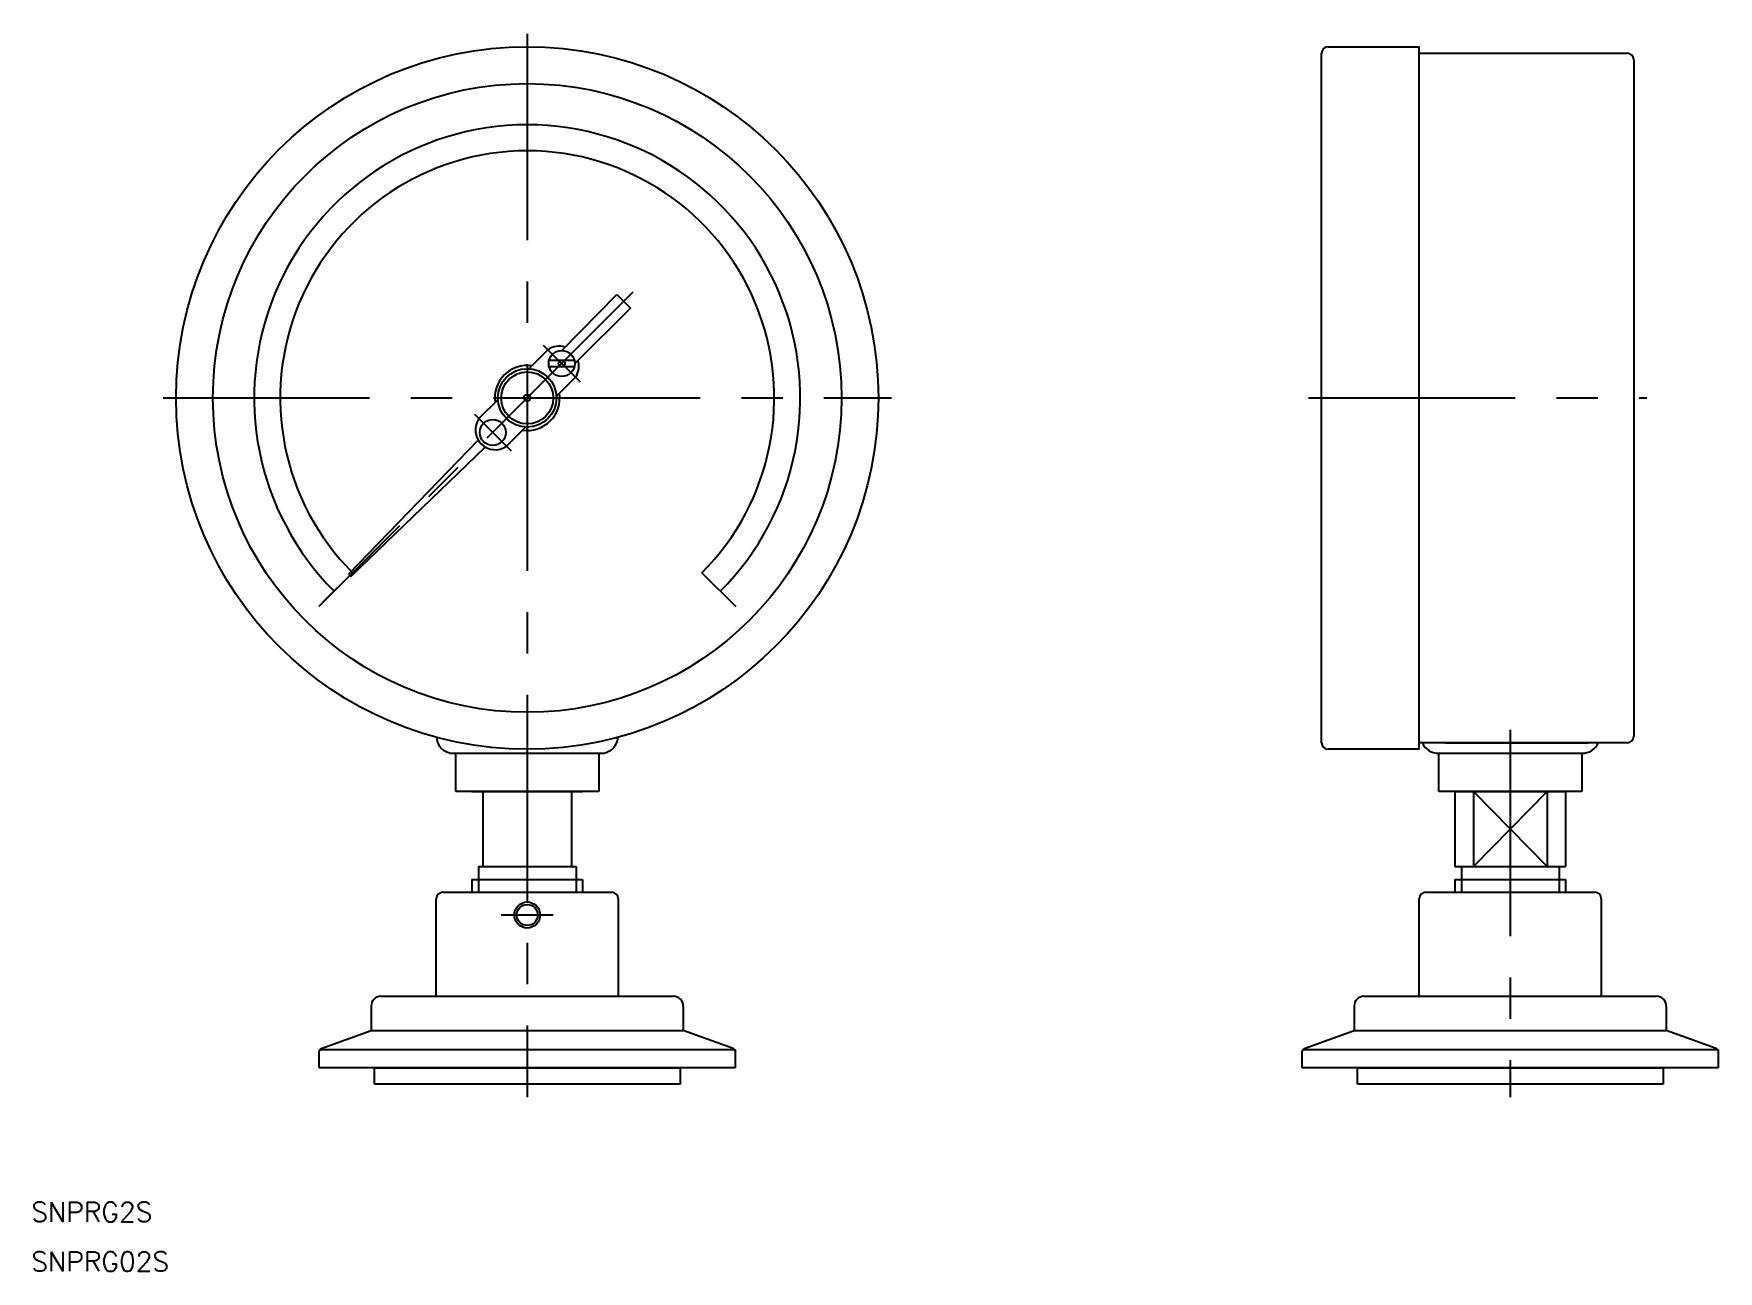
# Model space of a CAD drawing. Extents: x -76 to 183, y -134 to 56.
import ezdxf

# ---------------------------------------------------------------- set-up
doc = ezdxf.new("R2010")
doc.units = 0
doc.linetypes.add('CENTER', pattern=[50.8, 31.75, -6.35, 6.35, -6.35])
doc.layers.get('0').update_dxf_attribs({"linetype": 'CONTINUOUS'})
doc.layers.add('CENTER', color=1, linetype='CENTER')
doc.styles.get("Standard").update_dxf_attribs({"font": 'txt.shx', "height": 3, "bigfont": 'bigfont.shx'})

msp = doc.modelspace()

# ---------------------------------------------------------------- linework, layer by layer
at = {"color": 7, "linetype": 'CONTINUOUS'}
for p, q in [((122.13, -52.98), (122.13, 52.98)), ((123.13, 53.98), (137.13, 53.98)), ((137.13, -53.98), (137.13, 53.98)), ((137.13, 52.98), (169.11, 52.98)), ((170.11, 51.98), (170.11, -51.98)), ((5.32, 7.3), (13.78, 15.9)), ((13.78, 15.9), (15.9, 13.78)), ((15.9, 13.78), (7.3, 5.32)), ((0.25, 4.49), (3.18, 7.42)), ((3.37, 5.8), (7.24, 5.8)), ((7.24, 4.8), (3.37, 4.8)), ((4.49, 0.25), (7.42, 3.18)), ((-4.49, -0.25), (-7.42, -3.18)), ((-0.25, -4.49), (-3.18, -7.42)), ((-7.6, -6.54), (-27.46, -27.06)), ((-27.1, -27.42), (-6.54, -7.6)), ((-23.71, -23.71), (-27.95, -27.95)), ((-26.86, -26.86), (-32.05, -32.05)), ((-26.86, -26.86), (-31.45, -31.45)), ((-26.86, -26.86), (-31.45, -31.45)), ((-27.46, -27.06), (-27.1, -27.42)), ((26.86, -26.86), (32.05, -32.05)), ((137.13, -53.98), (123.13, -53.98)), ((169.11, -52.98), (137.13, -52.98)), ((141.13, -52.98), (163.12, -52.98)), ((-11.01, -54.59), (11.01, -54.59)), ((-11, -60.48), (-11, -54.59)), ((11, -54.59), (11, -60.48)), ((140.11, -54.59), (162.13, -54.59)), ((140.13, -60.48), (140.13, -54.59)), ((162.12, -54.59), (162.12, -60.48)), ((11, -60.48), (-11, -60.48)), ((-8.5, -60.48), (8.49, -60.48)), ((-6.83, -60.48), (-6.83, -72.03)), ((6.83, -60.48), (6.83, -72.03)), ((162.12, -60.48), (140.13, -60.48)), ((142.62, -60.48), (159.62, -60.48)), ((142.62, -60.48), (142.62, -72.03)), ((145.47, -60.48), (145.47, -72.03)), ((156.78, -60.48), (156.78, -72.03)), ((159.62, -60.48), (159.62, -72.03)), ((-7.5, -72.03), (7.5, -72.03)), ((-7.5, -72.03), (-7.5, -75.97)), ((7.5, -72.03), (7.5, -75.97)), ((142.62, -72.03), (159.62, -72.03)), ((143.63, -72.03), (143.63, -75.97)), ((158.62, -72.03), (158.62, -75.97)), ((-8.5, -74.03), (8.49, -74.03)), ((-8.5, -74.03), (-8.5, -76.02)), ((8.49, -74.03), (8.49, -75.97)), ((142.62, -74.03), (159.62, -74.03)), ((142.62, -74.03), (142.62, -76.02)), ((159.62, -74.03), (159.62, -75.97)), ((-13.99, -91.96), (-13.99, -76.97)), ((-12.99, -75.97), (12.99, -75.97)), ((13.99, -76.97), (13.99, -91.96)), ((137.13, -87.96), (137.13, -76.97)), ((138.13, -75.97), (164.12, -75.97)), ((165.12, -76.97), (165.12, -87.96)), ((137.13, -91.96), (137.13, -87.96)), ((165.12, -87.96), (165.12, -91.96)), ((-22.49, -91.96), (22.49, -91.96)), ((128.63, -91.96), (173.61, -91.96)), ((-23.99, -93.46), (-23.99, -97.2)), ((23.99, -93.46), (23.99, -97.2)), ((127.13, -93.46), (127.13, -97.2)), ((175.11, -93.46), (175.11, -97.2)), ((-31.66, -99.99), (-23.99, -97.2)), ((-23.99, -97.2), (23.99, -97.2)), ((31.66, -99.99), (23.99, -97.2)), ((119.46, -99.99), (127.13, -97.2)), ((127.13, -97.2), (175.11, -97.2)), ((182.78, -99.99), (175.11, -97.2)), ((-31.99, -102.96), (-31.99, -100.46)), ((-31.84, -100.11), (31.99, -100.11)), ((31.99, -100.11), (31.99, -102.96)), ((119.13, -102.96), (119.13, -100.46)), ((119.28, -100.11), (183.11, -100.11)), ((183.11, -100.11), (183.11, -102.96)), ((31.99, -102.96), (-31.99, -102.96)), ((-23.49, -102.96), (23.49, -102.96)), ((-23.49, -105.46), (-23.49, -102.96)), ((23.49, -102.96), (23.49, -105.46)), ((183.11, -102.96), (119.13, -102.96)), ((127.63, -102.96), (174.61, -102.96)), ((127.63, -105.46), (127.63, -102.96)), ((174.61, -102.96), (174.61, -105.46)), ((23.49, -105.46), (-23.49, -105.46)), ((174.61, -105.46), (127.63, -105.46))]:
    msp.add_line(p, q, dxfattribs=at)
at = {"color": 3, "linetype": 'CONTINUOUS'}
for p, q in [((145.47, -60.48), (156.78, -72.03)), ((156.78, -60.48), (145.47, -72.03))]:
    msp.add_line(p, q, dxfattribs=at)
at = {"color": 7, "linetype": 'CONTINUOUS'}
for centre, radius in [((0, 0), 53.98), ((0, 0), 48.31), ((5.3, 5.3), 2), ((5.3, 5.3), 0.5), ((0, 0), 4.5), ((0, 0), 4), ((0, 0), 0.5), ((-5.3, -5.3), 2), ((0, -79.46), 1.62)]:
    msp.add_circle(centre, radius, dxfattribs=at)
at = {"color": 3, "linetype": 'CONTINUOUS'}
msp.add_circle((0, -79.46), 2, dxfattribs=at)
at = {"color": 7, "linetype": 'CONTINUOUS'}
for centre, radius, start, end in [((123.13, 52.98), 1, 90, 180), ((169.11, 51.98), 1, 0, 90), ((0, 0), 41.98, 315, 225), ((0, 0), 37.98, 315, 225), ((4.91, 4.91), 3.05, 72.4513, 124.6111), ((4.91, 4.91), 3.05, 325.3889, 17.5487), ((0, 0), 5, 81.8699, 188.1301), ((0, 0), 5, 261.8699, 8.1301), ((-4.91, -4.91), 3.05, 145.3889, 304.6111), ((-11.35, -52.02), 2.59, 182.8024, 277.4059), ((11.35, -52.02), 2.59, 262.5941, 357.1976), ((123.13, -52.98), 1, 180, 270), ((140.04, -51.91), 2.68, 203.4068, 271.8791), ((162.21, -51.91), 2.68, 268.1209, 336.5932), ((169.11, -51.98), 1, 270, 0), ((-12.99, -76.97), 1, 90, 180), ((12.99, -76.97), 1, 0, 90), ((138.13, -76.97), 1, 90, 180), ((164.12, -76.97), 1, 0, 90), ((-22.49, -93.46), 1.5, 90, 180), ((22.49, -93.46), 1.5, 0, 90), ((128.63, -93.46), 1.5, 90, 180), ((173.61, -93.46), 1.5, 0, 90), ((-31.49, -100.46), 0.5, 110, 180), ((31.49, -100.46), 0.5, 0, 70), ((119.63, -100.46), 0.5, 110, 180), ((182.61, -100.46), 0.5, 0, 70)]:
    msp.add_arc(centre, radius, start, end, dxfattribs=at)
at = {"layer": 'CENTER', "color": 1, "linetype": 'CENTER'}
for p, q in [((0, 55.98), (0, -107.46)), ((16.26, 16.26), (-28.67, -28.67)), ((2.47, 8.13), (8.13, 2.47)), ((-55.98, 0), (55.98, 0)), ((120.13, 0), (172.11, 0)), ((-8.13, -2.47), (-2.47, -8.13)), ((151.12, -50.98), (151.12, -107.46)), ((-4, -79.46), (4, -79.46))]:
    msp.add_line(p, q, dxfattribs=at)

# ---------------------------------------------------------------- texts
at = {"color": 7, "linetype": 'CONTINUOUS'}
for s, p in [('SNPRG2S', (-76.26, -126.59)), ('SNPRG02S', (-76.26, -134.22))]:
    msp.add_text(s, height=3, dxfattribs=at).set_placement(p)

doc.saveas('drawing.dxf')
